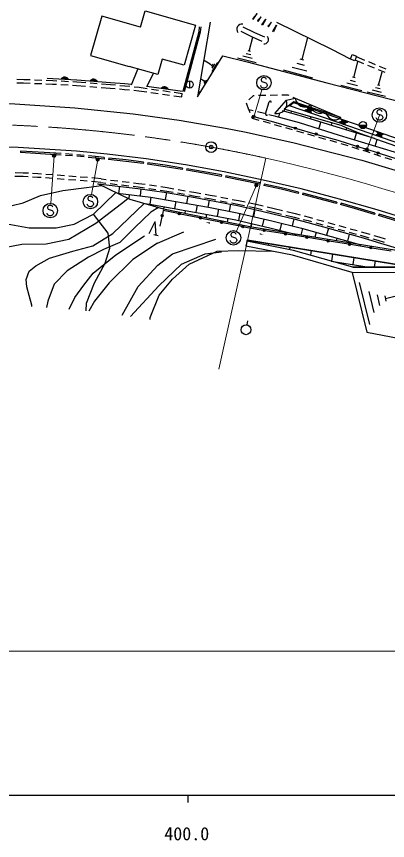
# Model space of a CAD drawing. Units: millimetres, scale not verified. Extents: x 40000 to 680000, y 20000 to 380000.
# Drawn here: x 444226 to 495690, y 198715 to 313140 of the extents above; entities that cross this region are included whole.
import ezdxf
from ezdxf.enums import TextEntityAlignment as Align

# ---------------------------------------------------------------- set-up
doc = ezdxf.new("R2010")
doc.units = ezdxf.units.MM
doc.header["$LTSCALE"] = 1000
doc.header["$PDMODE"] = 32
doc.header["$PDSIZE"] = 500
doc.linetypes.add('CHAIN', pattern=[18.5, 12, -1.5, 3.5, -1.5])
for name, color, linetype, lineweight in [('M-BGD', 7, 'Continuous', 25), ('M-BMK', 2, 'CHAIN', 13), ('M-BMK-SRVR', 3, 'Continuous', 25), ('M-STR-HTXT', 7, 'Continuous', 13), ('M-STR-STRC', 7, 'Continuous', 25), ('M-TTL-BAND', 7, 'Continuous', 25)]:
    doc.layers.add(name, color=color, linetype=linetype, lineweight=lineweight)
doc.styles.add('ＭＳ ゴシック', font='')
doc.styles.get('ＭＳ ゴシック').set_extended_font_data('MS Gothic')

msp = doc.modelspace()

# ---------------------------------------------------------------- hatches: boundary and pattern name
at = {"layer": 'M-BGD'}
for points in [[(471084, 284535), (470514, 284539), (471052, 284350)], [(477938, 282881), (478505, 282816), (477990, 283062)]]:
    msp.add_hatch(color=256, dxfattribs=at).paths.add_polyline_path(points)

# ---------------------------------------------------------------- linework, layer by layer
for p, q in [((477615, 313539), (476959, 312836)), ((477069, 312739), (477615, 313539)), ((476959, 312836), (477081, 312756)), ((478150, 313100), (477655, 312577)), ((477655, 312577), (477750, 312463)), ((477750, 312463), (478150, 313100)), ((478248, 311960), (478793, 312761)), ((478793, 312761), (478372, 311930)), ((469584, 311710), (469508, 311009)), ((469783, 311689), (469705, 310972)), ((475630, 311714), (477231, 310905)), ((478372, 311930), (478248, 311960)), ((479586, 312348), (479094, 311805)), ((479094, 311805), (479186, 311711)), ((479186, 311711), (479586, 312348)), ((479765, 311061), (480292, 311944)), ((480292, 311944), (479872, 311001)), ((487946, 308577), (480359, 312321)), ((469508, 311009), (467300, 302721)), ((469705, 310972), (467494, 302670)), ((475336, 311112), (476899, 310310)), ((476511, 308317), (477027, 310252)), ((476899, 310310), (478247, 309694)), ((477231, 310905), (478627, 310294)), ((479872, 311001), (479765, 311061)), ((483847, 307153), (484660, 310199)), ((468699, 307815), (468184, 305883)), ((468737, 307805), (468223, 305872)), ((468853, 307774), (468660, 307826)), ((476719, 307801), (476074, 307973)), ((476672, 308274), (476350, 308360)), ((490549, 307233), (487946, 308577)), ((468776, 307795), (468261, 305862)), ((468815, 307784), (468300, 305852)), ((471105, 306507), (470180, 307080)), ((472102, 306741), (471339, 305509)), ((477457, 306683), (474877, 307371)), ((476927, 307285), (475637, 307629)), ((484101, 307085), (483593, 307221)), ((491029, 304656), (491580, 306833)), ((492388, 306575), (491204, 307064)), ((492545, 307051), (491380, 307532)), ((494024, 306440), (493100, 306822)), ((460184, 303659), (461079, 305845)), ((468145, 305893), (468339, 305841)), ((471152, 306584), (471057, 306430)), ((471405, 306534), (471214, 306226)), ((471706, 306560), (471324, 305944)), ((485336, 304580), (481275, 305664)), ((484501, 305528), (482470, 306070)), ((484174, 306341), (483159, 306612)), ((493867, 305964), (492943, 306346)), ((495346, 305354), (494422, 305735)), ((495503, 305830), (494579, 306211)), ((444291, 304435), (445232, 304412)), ((445232, 304412), (446140, 304376)), ((462314, 303426), (463211, 305238)), ((470154, 304214), (469740, 304470)), ((491210, 304610), (490847, 304702)), ((494461, 303580), (494938, 305464)), ((444278, 303935), (445216, 303912)), ((445216, 303912), (446120, 303876)), ((446719, 303852), (447718, 303812)), ((446739, 304352), (447738, 304312)), ((448318, 303788), (449221, 303752)), ((448338, 304288), (449245, 304252)), ((449221, 303752), (449795, 303720)), ((449245, 304252), (449824, 304219)), ((450394, 303686), (451392, 303629)), ((450423, 304185), (451422, 304128)), ((451992, 303595), (452565, 303562)), ((452021, 304094), (452600, 304061)), ((452565, 303562), (453789, 303463)), ((452600, 304061), (453827, 303962)), ((454387, 303415), (455384, 303335)), ((454425, 303914), (455422, 303834)), ((455982, 303287), (457206, 303188)), ((456020, 303785), (457247, 303687)), ((457247, 303687), (457949, 303627)), ((458547, 303576), (459249, 303516)), ((459249, 303516), (459957, 303444)), ((460554, 303384), (461262, 303313)), ((461262, 303313), (462355, 303156)), ((467245, 302705), (462313, 303415)), ((468243, 304192), (468243, 303192)), ((470197, 304283), (470112, 304145)), ((470378, 304266), (470207, 303990)), ((470601, 304319), (470259, 303767)), ((492112, 302838), (489210, 303573)), ((491509, 303505), (490058, 303873)), ((491269, 304081), (490543, 304264)), ((494669, 303082), (494041, 303241)), ((494618, 303540), (494304, 303620)), ((457206, 303188), (457905, 303129)), ((458503, 303077), (459202, 303018)), ((459202, 303018), (459903, 302947)), ((460500, 302887), (461201, 302817)), ((461201, 302817), (462289, 302660)), ((462883, 302575), (463873, 302432)), ((462949, 303070), (463939, 302928)), ((464467, 302347), (465457, 302204)), ((464533, 302843), (465523, 302700)), ((466050, 302119), (467138, 301962)), ((466116, 302615), (467210, 302457)), ((467138, 301962), (467210, 302457)), ((469562, 302640), (469444, 302713)), ((469591, 302688), (469532, 302593)), ((476464, 301559), (477114, 302179)), ((477114, 302179), (477215, 302181)), ((477815, 302193), (478815, 302214)), ((479415, 302226), (480415, 302246)), ((481015, 302259), (481864, 302276)), ((481864, 302276), (482000, 302212)), ((495399, 302006), (492887, 302642)), ((494877, 302583), (493621, 302901)), ((476473, 300181), (476130, 301121)), ((482091, 300754), (482649, 301195)), ((482542, 301955), (482900, 301785)), ((482649, 301195), (492134, 297909)), ((477071, 300033), (476473, 300181)), ((476473, 300181), (476605, 299821)), ((478625, 299650), (477654, 299890)), ((483746, 299319), (481110, 300046)), ((489419, 297950), (481373, 300266)), ((482318, 299713), (482389, 299973)), ((476812, 299258), (476901, 299015)), ((476901, 299015), (477864, 298745)), ((480178, 299266), (479207, 299506)), ((480606, 299148), (480776, 299767)), ((489302, 297564), (483747, 299321)), ((485023, 298917), (485110, 299190)), ((478442, 298584), (479405, 298314)), ((479982, 298151), (480944, 297878)), ((481521, 297714), (482483, 297440)), ((486152, 297511), (486454, 298465)), ((487884, 298013), (487994, 298360)), ((493907, 296180), (489302, 297564)), ((489419, 297950), (491789, 296917)), ((489959, 297367), (490051, 297674)), ((491778, 298068), (492778, 298068)), ((491807, 297901), (492750, 297901)), ((492651, 297734), (491906, 297734)), ((492134, 297909), (501942, 294494)), ((483061, 297276), (484022, 297003)), ((484600, 296839), (485513, 296579)), ((485513, 296579), (485561, 296566)), ((486138, 296401), (487100, 296126)), ((491107, 295977), (491395, 296935)), ((491789, 296917), (501597, 293503)), ((492832, 296503), (492846, 296549)), ((487677, 295961), (488638, 295686)), ((489212, 295509), (490166, 295212)), ((493980, 295113), (494264, 296055)), ((444798, 294457), (444786, 294257)), ((449647, 293948), (444786, 294257)), ((449660, 294147), (444798, 294457)), ((449660, 294147), (449646, 293948)), ((450420, 294092), (449660, 294147)), ((490739, 295033), (491694, 294736)), ((492267, 294557), (492719, 294416)), ((492719, 294416), (493220, 294254)), ((450401, 293893), (449646, 293948)), ((451997, 293778), (451000, 293850)), ((452016, 293977), (451019, 294049)), ((453591, 293635), (452595, 293730)), ((453610, 293834), (452614, 293929)), ((455183, 293482), (454188, 293577)), ((455202, 293681), (454207, 293776)), ((455202, 293681), (455179, 293482)), ((456373, 293342), (455179, 293482)), ((456396, 293541), (455202, 293681)), ((456396, 293541), (456373, 293342)), ((457017, 293479), (456995, 293280)), ((493790, 294069), (494742, 293762)), ((495313, 293577), (496264, 293269)), ((461836, 292906), (461810, 292708)), ((462446, 292819), (462418, 292621)), ((467261, 292087), (467229, 291890)), ((467852, 291987), (467819, 291790)), ((445144, 290900), (444007, 290931)), ((445163, 291400), (444032, 291431)), ((445844, 290866), (445144, 290900)), ((445869, 291365), (445163, 291400)), ((447143, 290803), (446443, 290837)), ((447175, 291302), (446468, 291336)), ((447655, 290763), (447143, 290803)), ((447695, 291261), (447175, 291302)), ((449250, 290638), (448253, 290716)), ((449290, 291137), (448293, 291215)), ((450885, 291012), (449888, 291090)), ((452481, 290887), (451484, 290965)), ((454076, 290762), (453079, 290840)), ((455194, 290675), (454674, 290715)), ((455972, 290585), (455194, 290675)), ((472656, 291131), (472618, 290935)), ((473266, 291013), (473225, 290817)), ((477984, 289833), (473225, 290817)), ((478025, 290028), (473266, 291013)), ((450845, 290513), (449849, 290591)), ((452441, 290389), (451444, 290467)), ((454036, 290264), (453039, 290342)), ((453929, 289375), (456037, 289657)), ((455146, 290177), (454634, 290217)), ((455913, 290088), (455146, 290177)), ((459982, 287740), (455512, 289912)), ((455913, 290088), (456621, 290004)), ((455972, 290585), (456683, 290500)), ((457217, 289933), (458210, 289815)), ((457279, 290429), (458272, 290311)), ((458492, 289569), (458378, 288576)), ((458806, 289744), (459799, 289626)), ((458868, 290240), (459861, 290122)), ((460395, 289555), (461102, 289470)), ((460457, 290051), (461168, 289966)), ((461168, 289966), (462065, 289835)), ((462659, 289748), (463649, 289604)), ((464242, 289517), (465139, 289386)), ((478025, 290028), (477984, 289833)), ((478592, 289877), (478548, 289682)), ((447544, 288264), (450634, 288973)), ((450634, 288973), (453929, 289375)), ((454918, 285687), (458006, 288700)), ((458225, 288594), (462870, 288059)), ((459868, 288405), (459801, 287827)), ((461102, 289470), (461993, 289340)), ((461471, 289214), (461358, 288233)), ((462586, 289254), (463576, 289109)), ((464170, 289023), (465060, 288893)), ((465028, 288695), (464855, 287710)), ((465060, 288893), (465958, 288735)), ((465139, 289386), (466041, 289228)), ((466549, 288631), (467534, 288458)), ((466632, 289124), (467616, 288951)), ((468125, 288354), (469022, 288196)), ((468207, 288847), (469108, 288689)), ((469108, 288689), (469808, 288567)), ((470400, 288464), (471099, 288342)), ((483351, 288752), (483303, 288558)), ((483950, 288600), (483899, 288407)), ((488607, 287176), (483899, 288407)), ((488657, 287369), (483950, 288600)), ((443639, 286873), (445145, 287272)), ((445145, 287272), (447544, 288264)), ((458787, 287184), (459688, 287882)), ((464622, 286393), (459982, 287740)), ((462848, 288062), (462734, 287068)), ((462870, 288059), (470851, 286657)), ((466333, 287451), (466160, 286466)), ((467983, 288176), (467810, 287191)), ((468988, 287999), (470972, 287651)), ((469022, 288196), (469720, 288075)), ((469461, 287917), (469460, 287916)), ((470311, 287972), (471009, 287851)), ((470938, 287657), (470765, 286672)), ((471009, 287851), (471893, 287679)), ((471099, 288342), (471988, 288169)), ((472482, 287564), (473464, 287373)), ((472577, 288055), (473559, 287864)), ((474053, 287259), (474937, 287087)), ((474148, 287749), (475037, 287577)), ((475037, 287577), (475966, 287380)), ((476552, 287255), (477481, 287058)), ((488657, 287369), (488607, 287176)), ((455235, 284461), (458787, 287184)), ((457595, 283020), (461942, 287171)), ((462008, 287152), (462726, 287069)), ((462726, 287069), (470729, 285663)), ((463917, 286598), (462863, 285990)), ((476571, 283942), (464622, 286393)), ((464682, 286725), (464624, 286393)), ((467637, 286206), (467564, 285790)), ((469287, 286932), (469114, 285947)), ((470851, 286659), (474848, 285881)), ((472254, 286386), (472063, 285404)), ((473917, 287081), (473727, 286100)), ((474937, 287087), (475861, 286891)), ((476448, 286766), (477372, 286570)), ((477309, 286328), (477079, 285355)), ((477372, 286570), (478311, 286349)), ((477481, 287058), (478424, 286836)), ((478895, 286211), (479834, 285989)), ((479008, 286698), (479951, 286475)), ((479951, 286475), (481122, 286191)), ((489247, 287205), (489193, 287013)), ((452234, 284295), (454918, 285687)), ((456930, 283057), (454918, 285687)), ((462863, 285990), (460657, 283840)), ((470592, 285687), (470504, 285187)), ((470729, 285664), (474638, 284904)), ((473536, 285118), (473432, 284586)), ((474848, 285881), (479661, 284746)), ((475199, 285813), (475008, 284832)), ((478539, 285010), (478310, 284037)), ((479834, 285989), (481003, 285705)), ((481586, 285563), (482755, 285279)), ((481705, 286049), (482875, 285764)), ((482691, 285037), (482455, 284066)), ((482755, 285279), (483428, 285107)), ((482875, 285764), (483553, 285591)), ((484009, 284959), (484682, 284788)), ((484134, 285443), (484811, 285271)), ((484811, 285271), (485302, 285133)), ((485880, 284971), (486843, 284700)), ((493923, 285849), (493865, 285657)), ((494513, 285684), (494455, 285492)), ((499110, 284079), (494455, 285492)), ((499168, 284270), (494513, 285684)), ((442940, 284348), (445968, 283810)), ((445968, 283810), (449727, 283787)), ((449727, 283787), (452234, 284295)), ((451490, 282207), (455235, 284461)), ((460657, 283840), (458581, 281744)), ((462637, 282988), (463472, 284672)), ((463591, 282797), (463472, 284672)), ((474638, 284904), (479545, 283746)), ((499484, 280220), (476571, 283942)), ((476850, 284382), (476740, 283915)), ((479660, 284745), (483757, 283749)), ((480997, 284420), (480761, 283448)), ((484682, 284788), (485169, 284651)), ((485747, 284489), (486710, 284219)), ((487287, 284056), (488250, 283786)), ((487421, 284538), (488383, 284268)), ((488961, 284106), (489924, 283836)), ((454811, 281280), (457595, 283020)), ((457170, 280983), (456930, 283057)), ((457992, 280020), (461981, 282675)), ((463285, 282858), (463861, 282742)), ((463766, 281656), (467443, 283252)), ((479545, 283744), (483075, 282886)), ((482218, 283094), (482202, 283027)), ((483912, 283711), (483687, 282786)), ((483757, 283749), (491999, 281436)), ((485791, 283178), (485595, 282476)), ((487506, 283735), (487236, 282773)), ((488828, 283624), (489791, 283354)), ((490394, 282925), (490124, 281962)), ((490368, 283192), (491331, 282922)), ((490502, 283674), (491464, 283404)), ((491909, 282759), (492396, 282623)), ((492042, 283241), (492533, 283104)), ((492533, 283104), (493219, 282905)), ((493796, 282738), (494482, 282539)), ((441113, 280783), (444946, 281517)), ((444946, 281517), (448352, 281549)), ((448352, 281549), (451490, 282207)), ((458581, 281744), (456291, 280768)), ((463766, 281656), (460352, 279414)), ((465856, 280185), (471892, 282203)), ((476219, 282074), (476058, 281267)), ((476219, 282074), (476199, 281953)), ((476219, 282074), (499262, 278331)), ((499262, 278331), (476266, 282067)), ((479180, 281593), (479143, 281367)), ((488680, 282367), (488575, 281992)), ((491568, 281557), (491555, 281508)), ((492396, 282623), (493079, 282425)), ((493655, 282258), (494339, 282060)), ((494339, 282060), (495242, 281780)), ((494482, 282539), (495388, 282258)), ((448786, 279559), (452054, 280571)), ((452054, 280571), (454811, 281280)), ((456291, 280768), (454223, 279718)), ((456521, 278888), (457170, 280983)), ((468186, 278725), (472061, 280545)), ((470391, 280184), (472641, 280446)), ((472061, 280545), (475084, 280667)), ((475084, 280667), (479722, 280538)), ((482141, 281112), (482088, 280781)), ((485103, 280631), (484999, 279995)), ((446910, 278499), (448786, 279559)), ((454223, 279718), (451259, 277832)), ((454873, 277501), (457992, 280020)), ((460352, 279414), (457087, 276170)), ((463829, 278588), (465856, 280185)), ((467104, 278732), (470391, 280184)), ((488064, 280150), (487903, 279163)), ((491025, 279669), (490865, 278682)), ((445982, 277772), (446910, 278499)), ((455059, 276157), (456521, 278888)), ((461087, 275651), (463829, 278588)), ((463964, 275739), (467104, 278732)), ((465850, 276672), (468186, 278725)), ((487885, 279166), (493128, 278314)), ((489384, 278923), (489355, 278744)), ((490872, 278308), (499262, 278331)), ((492345, 278442), (492324, 278312)), ((493986, 279188), (493845, 278316)), ((445580, 276636), (445982, 277772)), ((451259, 277832), (449442, 275991)), ((453560, 275815), (454873, 277501)), ((490774, 277608), (499138, 277631)), ((490774, 277608), (492834, 269306)), ((445658, 275620), (445580, 276636)), ((449442, 275991), (448562, 273624)), ((452332, 274112), (453560, 275815)), ((453922, 273332), (455059, 276157)), ((457087, 276170), (455024, 273616)), ((464032, 274429), (465850, 276672)), ((493248, 270355), (491797, 276179)), ((445975, 274382), (445658, 275620)), ((458900, 271647), (461087, 275651)), ((460049, 271488), (463964, 275739)), ((493856, 272053), (493131, 274965)), ((495435, 273993), (499803, 275081)), ((446363, 273065), (445975, 274382)), ((448562, 273624), (448385, 272743)), ((451513, 272484), (452332, 274112)), ((455024, 273616), (454264, 272209)), ((462772, 271348), (464032, 274429)), ((494646, 273023), (494283, 274479)), ((495526, 273629), (495344, 274357)), ((446330, 272883), (446363, 273065)), ((453897, 272249), (453922, 273332)), ((462766, 271081), (462772, 271348)), ((476203, 270303), (476314, 270859)), ((492834, 269306), (499401, 268041))]:
    msp.add_line(p, q, dxfattribs=at)
for points in [[(461424, 311667), (462064, 313915), (469079, 311919)], [(461424, 311667), (456059, 313193), (454501, 307717), (459866, 306190)], [(469079, 311919), (467496, 306357), (464441, 307227)], [(471073, 312374), (469317, 301961), (472871, 307697), (476211, 306860), (487287, 303905), (497733, 301260), (508752, 299326), (510654, 300169)], [(464441, 307227), (463825, 305063), (459866, 306190)], [(460185, 303673), (459272, 303765), (457268, 303936), (452617, 304310), (449258, 304501), (448495, 304532)], [(480050, 299689), (481678, 301528), (482900, 301785), (489230, 299094)], [(489230, 299094), (482679, 301281), (481373, 300266)], [(524221, 286880), (520303, 289020), (519290, 289880), (517401, 290847), (515684, 291454), (513767, 291808), (508258, 292509), (506753, 292734), (501774, 293917), (491936, 297342), (491937, 297342), (482091, 300754)], [(499726, 293385), (489013, 296607), (483498, 298351), (480178, 299266)], [(461810, 292708), (459402, 293023), (456995, 293280)], [(461836, 292906), (459425, 293221), (457017, 293479)], [(467229, 291890), (464831, 292275), (462418, 292621)], [(467261, 292087), (464861, 292472), (462446, 292819)], [(472618, 290935), (470223, 291393), (467819, 291790)], [(472656, 291131), (470258, 291590), (467852, 291987)], [(455512, 289912), (461076, 289272), (465028, 288695), (468988, 287999), (470973, 287654), (474897, 286891), (477309, 286328)], [(483303, 288558), (480933, 289144), (478548, 289682)], [(483351, 288752), (480979, 289339), (478592, 289877)], [(477309, 286328), (479776, 285746), (482694, 285036), (484617, 284546), (492327, 282382), (494267, 281821), (499484, 280220)], [(493865, 285657), (491556, 286347), (489193, 287013)], [(493923, 285849), (491612, 286539), (489247, 287205)], [(490872, 278308), (482662, 280666), (476195, 281954)], [(499262, 278331), (490872, 278308), (482662, 280666), (476195, 281954)], [(490774, 277608), (482497, 279985), (476058, 281267)]]:
    msp.add_lwpolyline(points, dxfattribs=at)
msp.add_lwpolyline([(490549, 307233), (490783, 307856), (491413, 307619), (491179, 306996)], close=True, dxfattribs=at)
for centre, radius in [((468243, 303692), 500), ((492278, 298068), 500), ((476069, 269635), 680)]:
    msp.add_circle(centre, radius, dxfattribs=at)
for centre, radius, start, end in [((475514, 311360), 732, 82.50529, 217.16494), ((478573, 309954), 624, 264.43003, 39.39824), ((450922, 304140), 567, 24.81534, 148.67037), ((450922, 304140), 453, 32.77473, 140.71098), ((450922, 304140), 340, 48.40011, 125.0856), ((454921, 303857), 567, 23.46896, 147.32398), ((454921, 303857), 453, 31.42835, 139.36459), ((454921, 303857), 340, 47.05372, 123.73922), ((464741, 302796), 567, 19.88366, 143.73868), ((464741, 302796), 453, 27.84305, 135.77929), ((464741, 302796), 340, 43.46842, 120.15392), ((480320, 301091), 1427, 259.11592, 17.86634), ((484185, 301878), 1289, 184.15145, 309.78027), ((484565, 299614), 567, 8.96031, 132.81534), ((484565, 299614), 453, 16.9197, 124.85594), ((484565, 299614), 340, 32.54507, 109.23057), ((485116, 300622), 567, 188.96031, 312.81534), ((485116, 300622), 453, 196.9197, 304.85594), ((485116, 300622), 340, 212.54507, 289.23057), ((486296, 300981), 1289, 184.15145, 309.78027), ((488406, 300084), 1289, 184.15145, 309.78027), ((489841, 298985), 567, 188.96031, 312.81534), ((489841, 298985), 453, 196.9197, 304.85594), ((489841, 298985), 340, 212.54507, 289.23057), ((489289, 297977), 567, 8.96031, 132.81534), ((489289, 297977), 453, 16.9197, 124.85594), ((489289, 297977), 340, 32.54507, 109.23057), ((494406, 296200), 567, 8.87904, 132.73406), ((494406, 296200), 453, 16.83843, 124.77467), ((494765, 297275), 567, 188.87904, 312.73406), ((494406, 296200), 340, 32.4638, 109.1493), ((494765, 297275), 453, 196.83843, 304.77467), ((494765, 297275), 340, 212.4638, 289.1493)]:
    msp.add_arc(centre, radius, start, end, dxfattribs=at)
at = {"layer": 'M-BMK'}
msp.add_lwpolyline([(526518, 278629), (524136, 279480), (521753, 280330), (519369, 281176), (516983, 282018), (514596, 282854), (512205, 283683), (509812, 284502), (507415, 285310), (505014, 286106), (502608, 286889), (500197, 287656), (497781, 288406), (495359, 289137), (492931, 289848), (490497, 290537), (488057, 291203), (485609, 291844), (483155, 292459), (480694, 293044), (478808, 293472)], dxfattribs=at)
msp.add_arc((435495, 98219), 200000, 77.49236, 90.35933, dxfattribs=at)
at = {"layer": 'M-BMK-SRVR'}
msp.add_circle((471228, 295001), 750, dxfattribs=at)
msp.add_point((471228, 295001), dxfattribs=at)
at = {"layer": 'M-STR-HTXT'}
for p, q in [((477097, 299040), (478266, 302976)), ((492819, 294637), (494566, 299450)), ((449436, 293807), (448982, 287188)), ((455489, 293281), (454644, 288422)), ((478808, 293472), (472311, 264184)), ((477502, 289718), (474722, 283328)), ((564193, 225000), (274218, 225000))]:
    msp.add_line(p, q, dxfattribs=at)
for centre, radius in [((492819, 294637), 150), ((492819, 294637), 120), ((492819, 294637), 90), ((492819, 294637), 60), ((492819, 294637), 30), ((492819, 294637), 20), ((449436, 293807), 150), ((449436, 293807), 120), ((449436, 293807), 90), ((449436, 293807), 60), ((449436, 293807), 30), ((449436, 293807), 20), ((455489, 293281), 150), ((455489, 293281), 120), ((455489, 293281), 90), ((455489, 293281), 60), ((455489, 293281), 30), ((455489, 293281), 20), ((477502, 289718), 150), ((477502, 289718), 120), ((477502, 289718), 90), ((477502, 289718), 60), ((477502, 289718), 30), ((477502, 289718), 20)]:
    msp.add_circle(centre, radius, dxfattribs=at)
for p in [(492819, 294637), (449436, 293807), (455489, 293281), (477502, 289718)]:
    msp.add_point(p, dxfattribs=at)
at = {"layer": 'M-STR-STRC'}
for p, q in [((478279, 304573), (478188, 304391)), ((478188, 304391), (478188, 304300)), ((478460, 304663), (478279, 304573)), ((478642, 304663), (478460, 304663)), ((478824, 304573), (478642, 304663)), ((478915, 304391), (478824, 304573)), ((478188, 303391), (478097, 303573)), ((478188, 304300), (478279, 304118)), ((478279, 303300), (478188, 303391)), ((478279, 304118), (478824, 303936)), ((478460, 303209), (478279, 303300)), ((478824, 303300), (478642, 303209)), ((478824, 303936), (478915, 303845)), ((478915, 303391), (478824, 303300)), ((478915, 303845), (479006, 303663)), ((479006, 303573), (478915, 303391)), ((479006, 303663), (479006, 303573)), ((478642, 303209), (478460, 303209)), ((478779, 299616), (479285, 301299)), ((494293, 300086), (494203, 299904)), ((494203, 299904), (494203, 299813)), ((494203, 299813), (494293, 299631)), ((494475, 300177), (494293, 300086)), ((494657, 300177), (494475, 300177)), ((494839, 300086), (494657, 300177)), ((494930, 299904), (494839, 300086)), ((477271, 299223), (479892, 298489)), ((494203, 298904), (494112, 299086)), ((494293, 298813), (494203, 298904)), ((494293, 299631), (494839, 299450)), ((494475, 298722), (494293, 298813)), ((494657, 298722), (494475, 298722)), ((494839, 298813), (494657, 298722)), ((494839, 299450), (494930, 299359)), ((494930, 298904), (494839, 298813)), ((494930, 299359), (495021, 299177)), ((495021, 299086), (494930, 298904)), ((495021, 299177), (495021, 299086)), ((479892, 298489), (482757, 297675)), ((483045, 297593), (485595, 296868)), ((485595, 296868), (485642, 296854)), ((485931, 296772), (488789, 295955)), ((488789, 295955), (491393, 295144)), ((491679, 295054), (492810, 294702)), ((492810, 294702), (494252, 294235)), ((494538, 294143), (497106, 293312)), ((454200, 288074), (454109, 287892)), ((454109, 287892), (454109, 287801)), ((454109, 287801), (454200, 287619)), ((454382, 288165), (454200, 288074)), ((454200, 287619), (454745, 287438)), ((454563, 288165), (454382, 288165)), ((454745, 288074), (454563, 288165)), ((454836, 287892), (454745, 288074)), ((454745, 287438), (454836, 287347)), ((454836, 287347), (454927, 287165)), ((448640, 286825), (448549, 286643)), ((448549, 286643), (448549, 286552)), ((448549, 286552), (448640, 286370)), ((448822, 286916), (448640, 286825)), ((448640, 286370), (449186, 286188)), ((449004, 286916), (448822, 286916)), ((449186, 286825), (449004, 286916)), ((449277, 286643), (449186, 286825)), ((449186, 286188), (449277, 286097)), ((449277, 286097), (449368, 285916)), ((454109, 286892), (454018, 287074)), ((454200, 286801), (454109, 286892)), ((454382, 286710), (454200, 286801)), ((454563, 286710), (454382, 286710)), ((454745, 286801), (454563, 286710)), ((454836, 286892), (454745, 286801)), ((454927, 287074), (454836, 286892)), ((454927, 287165), (454927, 287074)), ((464581, 286197), (464460, 285631)), ((466658, 285771), (464581, 286197)), ((448549, 285643), (448458, 285825)), ((448640, 285552), (448549, 285643)), ((448822, 285461), (448640, 285552)), ((449004, 285461), (448822, 285461)), ((449186, 285552), (449004, 285461)), ((449277, 285643), (449186, 285552)), ((449368, 285825), (449277, 285643)), ((449368, 285916), (449368, 285825)), ((464397, 285337), (464112, 284004)), ((469597, 285169), (466952, 285711)), ((472536, 284566), (469891, 285108)), ((475475, 283963), (472830, 284505)), ((476535, 283745), (475769, 283903)), ((474049, 283044), (473958, 282862)), ((473958, 282862), (473958, 282771)), ((473958, 282771), (474049, 282589)), ((474231, 283135), (474049, 283044)), ((474413, 283135), (474231, 283135)), ((474594, 283044), (474413, 283135)), ((474685, 282862), (474594, 283044)), ((478428, 283438), (476535, 283745)), ((481389, 282957), (478724, 283390)), ((484350, 282476), (481685, 282909)), ((473958, 281862), (473867, 282044)), ((474049, 281771), (473958, 281862)), ((474049, 282589), (474594, 282408)), ((474231, 281680), (474049, 281771)), ((474413, 281680), (474231, 281680)), ((474594, 281771), (474413, 281680)), ((474594, 282408), (474685, 282317)), ((474685, 281862), (474594, 281771)), ((474685, 282317), (474776, 282135)), ((474776, 282044), (474685, 281862)), ((474776, 282135), (474776, 282044)), ((487311, 281995), (484646, 282428)), ((490273, 281514), (487608, 281947)), ((493234, 281033), (490569, 281466)), ((496195, 280552), (493530, 280985))]:
    msp.add_line(p, q, dxfattribs=at)
for points in [[(408067, 299608), (417321, 300422), (427437, 301000), (433782, 301137), (439258, 301123), (443987, 301011), (452326, 300447), (460414, 299640), (466812, 298751), (473209, 297633), (475841, 297117)], [(475841, 297117), (482575, 295645), (492148, 293172), (499075, 291124), (510839, 287316), (524845, 282413), (543711, 275673), (556509, 271102), (566777, 267379), (567782, 267000)], [(478445, 290408), (473056, 291564), (467651, 292522), (462202, 293359), (456816, 294010), (452527, 294417), (444477, 294965), (438941, 295134), (433501, 295166)], [(565636, 261389), (563849, 262073), (522644, 276811), (512326, 280433), (502784, 283635), (494277, 286285), (489023, 287776), (483717, 289188), (478445, 290408)]]:
    msp.add_lwpolyline(points, dxfattribs=at)
for centre, radius in [((478551, 303936), 1000), ((494566, 299450), 1000), ((477127, 299264), 150), ((477127, 299264), 120), ((477127, 299264), 100), ((482901, 297634), 150), ((482901, 297634), 120), ((482901, 297634), 100), ((485787, 296813), 150), ((485787, 296813), 120), ((485787, 296813), 100), ((491536, 295099), 150), ((491536, 295099), 120), ((491536, 295099), 100), ((494395, 294189), 150), ((494395, 294189), 120), ((494395, 294189), 100), ((454472, 287438), 1000), ((448913, 286188), 1000), ((464429, 285484), 150), ((464429, 285484), 120), ((464429, 285484), 100), ((466805, 285741), 150), ((466805, 285741), 120), ((466805, 285741), 100), ((469744, 285138), 150), ((469744, 285138), 120), ((469744, 285138), 100), ((472683, 284536), 150), ((472683, 284536), 120), ((472683, 284536), 100), ((475622, 283933), 150), ((475622, 283933), 120), ((475622, 283933), 100), ((474322, 282408), 1000), ((478576, 283414), 150), ((478576, 283414), 120), ((478576, 283414), 100), ((481537, 282933), 150), ((481537, 282933), 120), ((481537, 282933), 100), ((484498, 282452), 150), ((484498, 282452), 120), ((484498, 282452), 100), ((487460, 281971), 150), ((487460, 281971), 120), ((487460, 281971), 100), ((490421, 281490), 150), ((490421, 281490), 120), ((490421, 281490), 100), ((493382, 281009), 150), ((493382, 281009), 120), ((493382, 281009), 100)]:
    msp.add_circle(centre, radius, dxfattribs=at)
for centre, start, end in [((479429, 301256), 343.2358, 163.2358), ((478922, 299573), 163.2358, 343.2358)]:
    msp.add_arc(centre, 150, start, end, dxfattribs=at)
at = {"layer": 'M-TTL-BAND'}
for p, q in [((40000, 205000), (579000, 205000)), ((468000, 205000), (468000, 204000))]:
    msp.add_line(p, q, dxfattribs=at)

# ---------------------------------------------------------------- texts
at = {"layer": 'M-TTL-BAND', "style": 'ＭＳ ゴシック'}
msp.add_text('400.0', height=1833, dxfattribs=at).set_placement((467844, 198195), align=Align.BOTTOM_CENTER)

doc.saveas('drawing.dxf')
